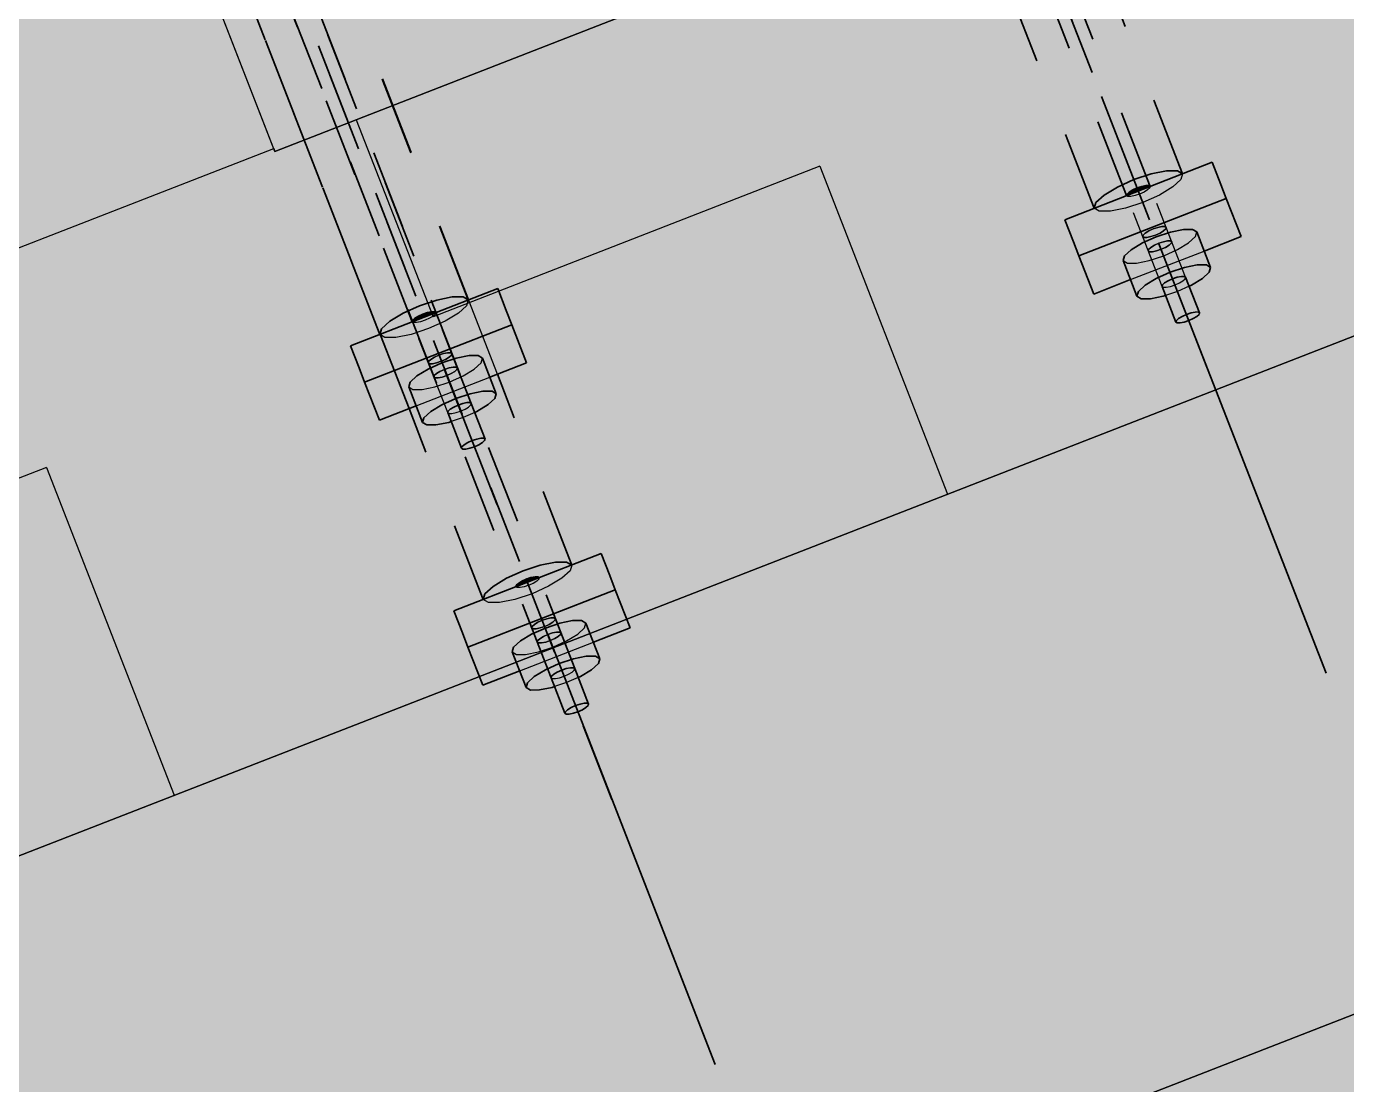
# Model space of a CAD drawing. Header units: metres. Extents: x 2688466 to 2688595, y 1221626 to 1221756.
# Drawn here: x 2688512.942 to 2688514.612, y 1221712.67 to 1221714.009 of the extents above; entities that cross this region are included whole.
import ezdxf

# ---------------------------------------------------------------- set-up
doc = ezdxf.new("R2010")
doc.units = ezdxf.units.M
doc.linetypes.add('AUSGEZOGEN', pattern=[0])
doc.linetypes.add('VERDECKT2_S2', pattern=[0.15, 0.1, -0.05])
for name, color, linetype, lineweight in [('Beton Ansicht', 7, 'AUSGEZOGEN', 35), ('Schnittbeschriftung', 7, 'AUSGEZOGEN', 50), ('Standard', 7, 'AUSGEZOGEN', 13)]:
    doc.layers.add(name, color=color, linetype=linetype, lineweight=lineweight)

msp = doc.modelspace()

# ---------------------------------------------------------------- hatches: boundary and pattern name
at = {"layer": 'Beton Ansicht', "linetype": 'AUSGEZOGEN', "lineweight": 13, "true_color": 0x3c1e69, "transparency": 33554687}
for points in [[(2688514.4525, 1221713.8093), (2688514.4416, 1221713.8372), (2688514.2552, 1221713.7646), (2688514.2661, 1221713.7367)], [(2688514.2661, 1221713.7367), (2688514.2731, 1221713.7187), (2688514.4595, 1221713.7913), (2688514.4525, 1221713.8093)], [(2688514.2731, 1221713.7187), (2688514.2919, 1221713.6705), (2688514.3385, 1221713.6887), (2688514.3291, 1221713.7128), (2688514.3308, 1221713.7188), (2688514.3394, 1221713.7266), (2688514.3535, 1221713.7351), (2688514.371, 1221713.743), (2688514.3892, 1221713.749), (2688514.4053, 1221713.7523), (2688514.4169, 1221713.7523), (2688514.4223, 1221713.7491), (2688514.4317, 1221713.7249), (2688514.4783, 1221713.7431), (2688514.4595, 1221713.7913)], [(2688513.6795, 1221713.3143), (2688513.6687, 1221713.3422), (2688513.4823, 1221713.2696), (2688513.4932, 1221713.2418)], [(2688513.4932, 1221713.2418), (2688513.5002, 1221713.2238), (2688513.6866, 1221713.2963), (2688513.6795, 1221713.3143)], [(2688513.5002, 1221713.2238), (2688513.519, 1221713.1755), (2688513.5656, 1221713.1937), (2688513.5562, 1221713.2178), (2688513.5579, 1221713.2238), (2688513.5665, 1221713.2316), (2688513.5806, 1221713.2401), (2688513.5981, 1221713.248), (2688513.6163, 1221713.254), (2688513.6324, 1221713.2573), (2688513.644, 1221713.2573), (2688513.6494, 1221713.2541), (2688513.6588, 1221713.23), (2688513.7053, 1221713.2481), (2688513.6866, 1221713.2963)]]:
    msp.add_hatch(color=199, dxfattribs=at).paths.add_polyline_path(points)
at = {"layer": 'Beton Ansicht', "linetype": 'AUSGEZOGEN', "lineweight": 13, "transparency": 33554687}
for points in [[(2688514.3527, 1221713.8067), (2688514.3469, 1221713.8047), (2688514.3484, 1221713.8009), (2688514.3541, 1221713.8031)], [(2688514.3579, 1221713.8077), (2688514.3527, 1221713.8067), (2688514.3541, 1221713.8031), (2688514.359, 1221713.805)], [(2688514.3616, 1221713.8077), (2688514.3579, 1221713.8077), (2688514.359, 1221713.805), (2688514.3622, 1221713.8062)], [(2688514.3633, 1221713.8067), (2688514.3616, 1221713.8077), (2688514.3622, 1221713.8062)], [(2688514.3341, 1221713.797), (2688514.3335, 1221713.7951), (2688514.3347, 1221713.7955)], [(2688514.3368, 1221713.7995), (2688514.3341, 1221713.797), (2688514.3347, 1221713.7955), (2688514.3379, 1221713.7968)], [(2688514.3413, 1221713.8022), (2688514.3368, 1221713.7995), (2688514.3379, 1221713.7968), (2688514.3427, 1221713.7987)], [(2688514.3469, 1221713.8047), (2688514.3413, 1221713.8022), (2688514.3427, 1221713.7987), (2688514.3484, 1221713.8009)], [(2688514.371, 1221713.6901), (2688514.3885, 1221713.698), (2688514.371, 1221713.743), (2688514.3535, 1221713.7351)], [(2688514.3885, 1221713.698), (2688514.4067, 1221713.704), (2688514.3892, 1221713.749), (2688514.371, 1221713.743)], [(2688514.4067, 1221713.704), (2688514.4228, 1221713.7073), (2688514.4053, 1221713.7523), (2688514.3892, 1221713.749)], [(2688514.4228, 1221713.7073), (2688514.4344, 1221713.7073), (2688514.4169, 1221713.7523), (2688514.4053, 1221713.7523)], [(2688514.4344, 1221713.7073), (2688514.4398, 1221713.7041), (2688514.4223, 1221713.7491), (2688514.4169, 1221713.7523)], [(2688514.3484, 1221713.6738), (2688514.3569, 1221713.6816), (2688514.3394, 1221713.7266), (2688514.3308, 1221713.7188)], [(2688514.3569, 1221713.6816), (2688514.371, 1221713.6901), (2688514.3535, 1221713.7351), (2688514.3394, 1221713.7266)], [(2688514.3466, 1221713.6678), (2688514.3484, 1221713.6738), (2688514.3308, 1221713.7188), (2688514.3291, 1221713.7128)], [(2688514.4154, 1221713.6817), (2688514.4295, 1221713.6902), (2688514.438, 1221713.6981), (2688514.4398, 1221713.7041), (2688514.4344, 1221713.7073), (2688514.4228, 1221713.7073), (2688514.4067, 1221713.704), (2688514.3885, 1221713.698), (2688514.371, 1221713.6901), (2688514.3569, 1221713.6816), (2688514.3484, 1221713.6738), (2688514.3466, 1221713.6678), (2688514.352, 1221713.6645), (2688514.3636, 1221713.6646), (2688514.3797, 1221713.6678), (2688514.3827, 1221713.6688), (2688514.3783, 1221713.6801), (2688514.3789, 1221713.682), (2688514.3816, 1221713.6845), (2688514.3861, 1221713.6873), (2688514.3917, 1221713.6898), (2688514.3975, 1221713.6917), (2688514.4027, 1221713.6927), (2688514.4064, 1221713.6928), (2688514.4081, 1221713.6917), (2688514.4125, 1221713.6804)], [(2688514.4036, 1221713.6423), (2688514.4092, 1221713.6448), (2688514.3917, 1221713.6898), (2688514.3861, 1221713.6873)], [(2688514.4092, 1221713.6448), (2688514.415, 1221713.6467), (2688514.3975, 1221713.6917), (2688514.3917, 1221713.6898)], [(2688514.415, 1221713.6467), (2688514.4202, 1221713.6477), (2688514.4027, 1221713.6927), (2688514.3975, 1221713.6917)], [(2688514.4202, 1221713.6477), (2688514.4239, 1221713.6478), (2688514.4064, 1221713.6928), (2688514.4027, 1221713.6927)], [(2688514.4239, 1221713.6478), (2688514.4256, 1221713.6467), (2688514.4081, 1221713.6917), (2688514.4064, 1221713.6928)], [(2688514.3958, 1221713.6351), (2688514.3964, 1221713.637), (2688514.3789, 1221713.682), (2688514.3783, 1221713.6801)], [(2688514.3964, 1221713.637), (2688514.3991, 1221713.6395), (2688514.3816, 1221713.6845), (2688514.3789, 1221713.682)], [(2688514.3991, 1221713.6395), (2688514.4036, 1221713.6423), (2688514.3861, 1221713.6873), (2688514.3816, 1221713.6845)], [(2688513.433, 1221713.6399), (2688513.4302, 1221713.6374), (2688513.4308, 1221713.6359), (2688513.4341, 1221713.6371)], [(2688513.4375, 1221713.6426), (2688513.433, 1221713.6399), (2688513.4341, 1221713.6371), (2688513.4389, 1221713.639)], [(2688513.4431, 1221713.6451), (2688513.4375, 1221713.6426), (2688513.4389, 1221713.639), (2688513.4446, 1221713.6412)], [(2688513.4489, 1221713.647), (2688513.4431, 1221713.6451), (2688513.4446, 1221713.6412), (2688513.4503, 1221713.6435)], [(2688513.4541, 1221713.6481), (2688513.4489, 1221713.647), (2688513.4503, 1221713.6435), (2688513.4551, 1221713.6453)], [(2688513.4578, 1221713.6481), (2688513.4541, 1221713.6481), (2688513.4551, 1221713.6453), (2688513.4584, 1221713.6466)], [(2688513.4595, 1221713.647), (2688513.4578, 1221713.6481), (2688513.4584, 1221713.6466)], [(2688514.4223, 1221713.6423), (2688514.4251, 1221713.6448), (2688514.4256, 1221713.6467), (2688514.4239, 1221713.6478), (2688514.4202, 1221713.6477), (2688514.415, 1221713.6467), (2688514.4092, 1221713.6448), (2688514.4036, 1221713.6423), (2688514.3991, 1221713.6395), (2688514.3964, 1221713.637), (2688514.3958, 1221713.6351), (2688514.3975, 1221713.6341), (2688514.4012, 1221713.6341), (2688514.4064, 1221713.6351), (2688514.4122, 1221713.6371), (2688514.4178, 1221713.6396)], [(2688513.4302, 1221713.6374), (2688513.4297, 1221713.6354), (2688513.4308, 1221713.6359)], [(2688513.4847, 1221713.5383), (2688513.5029, 1221713.5444), (2688513.4853, 1221713.5894), (2688513.4671, 1221713.5833)], [(2688513.5029, 1221713.5444), (2688513.519, 1221713.5476), (2688513.5015, 1221713.5926), (2688513.4853, 1221713.5894)], [(2688513.519, 1221713.5476), (2688513.5306, 1221713.5476), (2688513.5131, 1221713.5927), (2688513.5015, 1221713.5926)], [(2688513.5306, 1221713.5476), (2688513.536, 1221713.5444), (2688513.5184, 1221713.5894), (2688513.5131, 1221713.5927)], [(2688513.4531, 1221713.522), (2688513.4672, 1221713.5305), (2688513.4497, 1221713.5755), (2688513.4356, 1221713.567)], [(2688513.4672, 1221713.5305), (2688513.4847, 1221713.5383), (2688513.4671, 1221713.5833), (2688513.4497, 1221713.5755)], [(2688513.4428, 1221713.5081), (2688513.4445, 1221713.5141), (2688513.427, 1221713.5591), (2688513.4253, 1221713.5531)], [(2688513.4445, 1221713.5141), (2688513.4531, 1221713.522), (2688513.4356, 1221713.567), (2688513.427, 1221713.5591)], [(2688513.5115, 1221713.5221), (2688513.5256, 1221713.5306), (2688513.5342, 1221713.5384), (2688513.536, 1221713.5444), (2688513.5306, 1221713.5476), (2688513.519, 1221713.5476), (2688513.5029, 1221713.5444), (2688513.4847, 1221713.5383), (2688513.4672, 1221713.5305), (2688513.4531, 1221713.522), (2688513.4445, 1221713.5141), (2688513.4428, 1221713.5081), (2688513.4481, 1221713.5049), (2688513.4597, 1221713.5049), (2688513.4759, 1221713.5082), (2688513.4789, 1221713.5092), (2688513.4745, 1221713.5205), (2688513.475, 1221713.5224), (2688513.4778, 1221713.5249), (2688513.4823, 1221713.5276), (2688513.4879, 1221713.5301), (2688513.4937, 1221713.5321), (2688513.4988, 1221713.5331), (2688513.5026, 1221713.5331), (2688513.5043, 1221713.5321), (2688513.5087, 1221713.5208)], [(2688513.492, 1221713.4755), (2688513.4925, 1221713.4774), (2688513.475, 1221713.5224), (2688513.4745, 1221713.5205)], [(2688513.4925, 1221713.4774), (2688513.4953, 1221713.4799), (2688513.4778, 1221713.5249), (2688513.475, 1221713.5224)], [(2688513.4953, 1221713.4799), (2688513.4998, 1221713.4826), (2688513.4823, 1221713.5276), (2688513.4778, 1221713.5249)], [(2688513.4998, 1221713.4826), (2688513.5054, 1221713.4851), (2688513.4879, 1221713.5301), (2688513.4823, 1221713.5276)], [(2688513.5054, 1221713.4851), (2688513.5112, 1221713.4871), (2688513.4937, 1221713.5321), (2688513.4879, 1221713.5301)], [(2688513.5112, 1221713.4871), (2688513.5164, 1221713.4881), (2688513.4988, 1221713.5331), (2688513.4937, 1221713.5321)], [(2688513.5164, 1221713.4881), (2688513.5201, 1221713.4881), (2688513.5026, 1221713.5331), (2688513.4988, 1221713.5331)], [(2688513.5201, 1221713.4881), (2688513.5218, 1221713.4871), (2688513.5043, 1221713.5321), (2688513.5026, 1221713.5331)], [(2688513.5185, 1221713.4826), (2688513.5212, 1221713.4852), (2688513.5218, 1221713.4871), (2688513.5201, 1221713.4881), (2688513.5164, 1221713.4881), (2688513.5112, 1221713.4871), (2688513.5054, 1221713.4851), (2688513.4998, 1221713.4826), (2688513.4953, 1221713.4799), (2688513.4925, 1221713.4774), (2688513.492, 1221713.4755), (2688513.4937, 1221713.4744), (2688513.4974, 1221713.4744), (2688513.5026, 1221713.4755), (2688513.5084, 1221713.4774), (2688513.514, 1221713.4799)], [(2688513.5639, 1221713.3045), (2688513.5612, 1221713.302), (2688513.5617, 1221713.3005), (2688513.565, 1221713.3018)], [(2688513.5684, 1221713.3072), (2688513.5639, 1221713.3045), (2688513.565, 1221713.3018), (2688513.5698, 1221713.3037)], [(2688513.574, 1221713.3098), (2688513.5684, 1221713.3072), (2688513.5698, 1221713.3037), (2688513.5755, 1221713.3059)], [(2688513.5798, 1221713.3117), (2688513.574, 1221713.3098), (2688513.5755, 1221713.3059), (2688513.5812, 1221713.3081)], [(2688513.585, 1221713.3127), (2688513.5798, 1221713.3117), (2688513.5812, 1221713.3081), (2688513.5861, 1221713.31)], [(2688513.5887, 1221713.3127), (2688513.585, 1221713.3127), (2688513.5861, 1221713.31), (2688513.5893, 1221713.3113)], [(2688513.5904, 1221713.3117), (2688513.5887, 1221713.3127), (2688513.5893, 1221713.3113)], [(2688513.5612, 1221713.302), (2688513.5606, 1221713.3001), (2688513.5617, 1221713.3005)], [(2688513.6338, 1221713.209), (2688513.6499, 1221713.2123), (2688513.6324, 1221713.2573), (2688513.6163, 1221713.254)], [(2688513.6499, 1221713.2123), (2688513.6615, 1221713.2123), (2688513.644, 1221713.2573), (2688513.6324, 1221713.2573)], [(2688513.6615, 1221713.2123), (2688513.6669, 1221713.2091), (2688513.6494, 1221713.2541), (2688513.644, 1221713.2573)], [(2688513.584, 1221713.1866), (2688513.5981, 1221713.1951), (2688513.5806, 1221713.2401), (2688513.5665, 1221713.2316)], [(2688513.5981, 1221713.1951), (2688513.6156, 1221713.203), (2688513.5981, 1221713.248), (2688513.5806, 1221713.2401)], [(2688513.6156, 1221713.203), (2688513.6338, 1221713.209), (2688513.6163, 1221713.254), (2688513.5981, 1221713.248)], [(2688513.5737, 1221713.1728), (2688513.5755, 1221713.1788), (2688513.5579, 1221713.2238), (2688513.5562, 1221713.2178)], [(2688513.5755, 1221713.1788), (2688513.584, 1221713.1866), (2688513.5665, 1221713.2316), (2688513.5579, 1221713.2238)], [(2688513.6425, 1221713.1867), (2688513.6566, 1221713.1952), (2688513.6651, 1221713.2031), (2688513.6669, 1221713.2091), (2688513.6615, 1221713.2123), (2688513.6499, 1221713.2123), (2688513.6338, 1221713.209), (2688513.6156, 1221713.203), (2688513.5981, 1221713.1951), (2688513.584, 1221713.1866), (2688513.5755, 1221713.1788), (2688513.5737, 1221713.1728), (2688513.5791, 1221713.1695), (2688513.5907, 1221713.1696), (2688513.6068, 1221713.1728), (2688513.6098, 1221713.1738), (2688513.6054, 1221713.1851), (2688513.6059, 1221713.187), (2688513.6087, 1221713.1895), (2688513.6132, 1221713.1923), (2688513.6188, 1221713.1948), (2688513.6246, 1221713.1967), (2688513.6298, 1221713.1978), (2688513.6335, 1221713.1978), (2688513.6352, 1221713.1967), (2688513.6396, 1221713.1854)], [(2688513.6235, 1221713.142), (2688513.6262, 1221713.1445), (2688513.6087, 1221713.1895), (2688513.6059, 1221713.187)], [(2688513.6262, 1221713.1445), (2688513.6307, 1221713.1473), (2688513.6132, 1221713.1923), (2688513.6087, 1221713.1895)], [(2688513.6307, 1221713.1473), (2688513.6363, 1221713.1498), (2688513.6188, 1221713.1948), (2688513.6132, 1221713.1923)], [(2688513.6363, 1221713.1498), (2688513.6421, 1221713.1517), (2688513.6246, 1221713.1967), (2688513.6188, 1221713.1948)], [(2688513.6421, 1221713.1517), (2688513.6473, 1221713.1528), (2688513.6298, 1221713.1978), (2688513.6246, 1221713.1967)], [(2688513.6473, 1221713.1528), (2688513.651, 1221713.1528), (2688513.6335, 1221713.1978), (2688513.6298, 1221713.1978)], [(2688513.651, 1221713.1528), (2688513.6527, 1221713.1517), (2688513.6352, 1221713.1967), (2688513.6335, 1221713.1978)], [(2688513.6229, 1221713.1401), (2688513.6235, 1221713.142), (2688513.6059, 1221713.187), (2688513.6054, 1221713.1851)], [(2688513.6494, 1221713.1473), (2688513.6522, 1221713.1498), (2688513.6527, 1221713.1517), (2688513.651, 1221713.1528), (2688513.6473, 1221713.1528), (2688513.6421, 1221713.1517), (2688513.6363, 1221713.1498), (2688513.6307, 1221713.1473), (2688513.6262, 1221713.1445), (2688513.6235, 1221713.142), (2688513.6229, 1221713.1401), (2688513.6246, 1221713.1391), (2688513.6283, 1221713.1391), (2688513.6335, 1221713.1401), (2688513.6393, 1221713.1421), (2688513.6449, 1221713.1446)]]:
    msp.add_hatch(color=5, dxfattribs=at).paths.add_polyline_path(points)
at = {"layer": 'Beton Ansicht', "linetype": 'AUSGEZOGEN', "lineweight": 13, "true_color": 0xd2d2a5, "transparency": 33554687}
for points in [[(2688513.5486, 1221713.6497), (2688513.5378, 1221713.6775), (2688513.3514, 1221713.6049), (2688513.3623, 1221713.5771)], [(2688513.3623, 1221713.5771), (2688513.3693, 1221713.5591), (2688513.5556, 1221713.6317), (2688513.5486, 1221713.6497)], [(2688513.3693, 1221713.5591), (2688513.3881, 1221713.5109), (2688513.4346, 1221713.529), (2688513.4253, 1221713.5531), (2688513.427, 1221713.5591), (2688513.4356, 1221713.567), (2688513.4497, 1221713.5755), (2688513.4671, 1221713.5833), (2688513.4853, 1221713.5894), (2688513.5015, 1221713.5926), (2688513.5131, 1221713.5927), (2688513.5184, 1221713.5894), (2688513.5278, 1221713.5653), (2688513.5744, 1221713.5834), (2688513.5556, 1221713.6317)]]:
    msp.add_hatch(color=9, dxfattribs=at).paths.add_polyline_path(points)
at = {"layer": 'Standard', "linetype": 'AUSGEZOGEN', "lineweight": 13, "transparency": 33554559}
h = msp.add_hatch(color=7, dxfattribs=at)
h.set_gradient(color1=(199, 199, 199), color2=(199, 199, 199), one_color=1)
h.paths.add_polyline_path([(2688524.0481, 1221722.5136), (2688523.0204, 1221725.1523), (2688510.7203, 1221720.3619), (2688513.256, 1221713.851), (2688516.9486, 1221715.2891), (2688517.1695, 1221714.7219), (2688524.6588, 1221717.6386), (2688522.9298, 1221722.0782)], flags=0)
h = msp.add_hatch(color=7, dxfattribs=at)
h.set_gradient(color1=(199, 199, 199), color2=(199, 199, 199), one_color=1)
h.paths.add_polyline_path([(2688509.5044, 1221713.5639), (2688510.1008, 1221713.7961), (2688509.9218, 1221714.2559), (2688512.0836, 1221715.0978), (2688512.6582, 1221713.6225), (2688513.2546, 1221713.8547), (2688510.7203, 1221720.3619), (2688507.3657, 1221719.0555)], flags=0)
h = msp.add_hatch(color=7, dxfattribs=at)
h.set_gradient(color1=(140, 255, 140), color2=(140, 255, 140), one_color=1)
h.paths.add_polyline_path([(2688513.256, 1221713.851), (2688513.2546, 1221713.8547), (2688512.6582, 1221713.6225), (2688512.6691, 1221713.5945), (2688511.0167, 1221712.951), (2688510.626, 1221712.0619), (2688516.5431, 1221714.3663), (2688516.9486, 1221715.2891)], flags=0)
at = {"layer": 'Standard', "linetype": 'AUSGEZOGEN', "lineweight": 25, "transparency": 33554687}
h = msp.add_hatch(dxfattribs=at)
h.set_pattern_fill('MUSTER', scale=0.525, angle=201.28, style=0, pattern_type=2)
h.set_pattern_definition([(201.28, (2688527.44666, 1221729.7955), (-0.298668, -0.679741), [0.525, -0.525]), (291.28, (2688527.44666, 1221729.7955), (0.679741, -0.298668), [0.525, -0.525])])
h.paths.add_polyline_path([(2688510.626, 1221712.0619), (2688516.5431, 1221714.3663), (2688516.9486, 1221715.2891), (2688513.256, 1221713.851), (2688513.2546, 1221713.8547), (2688512.6582, 1221713.6225), (2688512.6691, 1221713.5945), (2688511.0167, 1221712.951)], flags=0)
at = {"layer": 'Standard', "linetype": 'AUSGEZOGEN', "lineweight": 13, "transparency": 33554687}
h = msp.add_hatch(color=252, dxfattribs=at)
h.paths.add_polyline_path([(2688517.3233, 1221712.3629), (2688516.5431, 1221714.3663), (2688510.626, 1221712.0619), (2688510.3611, 1221712.7419), (2688509.0473, 1221712.2303), (2688511.3151, 1221706.4067), (2688520.3447, 1221709.9231), (2688519.1218, 1221713.0633)])
h.paths.add_polyline_path([(2688516.0507, 1221713.316), (2688517.0705, 1221710.6976), (2688514.8154, 1221709.8193), (2688513.7957, 1221712.4378)], flags=16)
at = {"layer": 'Standard', "linetype": 'AUSGEZOGEN', "lineweight": 13, "transparency": 33554559}
h = msp.add_hatch(color=7, dxfattribs=at)
h.set_gradient(color1=(160, 160, 160), color2=(160, 160, 160), one_color=1)
h.paths.add_polyline_path([(2688514.8154, 1221709.8193), (2688517.0705, 1221710.6976), (2688516.0507, 1221713.316), (2688513.7957, 1221712.4378)], flags=0)

# ---------------------------------------------------------------- linework, layer by layer
at = {"layer": 'Beton Ansicht', "linetype": 'VERDECKT2_S2', "lineweight": 35, "transparency": 33554687}
for p, q in [((2688513.5069, 1221713.4813), (2688510.6346, 1221720.8563)), ((2688513.5005, 1221713.663), (2688510.6962, 1221720.8636)), ((2688513.5043, 1221713.5321), (2688510.6552, 1221720.8476)), ((2688513.4297, 1221713.6354), (2688510.6254, 1221720.836)), ((2688513.3887, 1221713.6195), (2688510.5844, 1221720.8201)), ((2688514.4107, 1221713.6409), (2688512.0699, 1221719.6514)), ((2688514.3633, 1221713.8067), (2688512.2601, 1221719.2071)), ((2688514.3335, 1221713.7951), (2688512.2303, 1221719.1955)), ((2688513.6378, 1221713.1459), (2688511.297, 1221719.1564)), ((2688513.5008, 1221713.6631), (2688511.5282, 1221718.7281)), ((2688513.6054, 1221713.1851), (2688511.4574, 1221718.7005)), ((2688513.6352, 1221713.1967), (2688511.4872, 1221718.7121)), ((2688513.4256, 1221713.5255), (2688511.4164, 1221718.6846)), ((2688514.4043, 1221713.8227), (2688514.2769, 1221714.15)), ((2688514.2925, 1221713.7791), (2688514.165, 1221714.1064)), ((2688514.4348, 1221713.5782), (2688514.2596, 1221714.0282)), ((2688513.6314, 1221713.3277), (2688513.5374, 1221713.569)), ((2688513.5196, 1221713.2841), (2688513.4256, 1221713.5255)), ((2688513.6822, 1221713.0312), (2688513.5069, 1221713.4813))]:
    msp.add_line(p, q, dxfattribs=at)
at = {"layer": 'Beton Ansicht', "linetype": 'AUSGEZOGEN', "lineweight": 35, "transparency": 33554687}
for p, q in [((2688514.2552, 1221713.7646), (2688514.4416, 1221713.8372)), ((2688514.3428, 1221713.8154), (2688514.3646, 1221713.8226)), ((2688514.3646, 1221713.8226), (2688514.384, 1221713.8265)), ((2688514.384, 1221713.8265), (2688514.3979, 1221713.8265)), ((2688514.3979, 1221713.8265), (2688514.4043, 1221713.8227)), ((2688514.4525, 1221713.8093), (2688514.4416, 1221713.8372)), ((2688514.3049, 1221713.7957), (2688514.3218, 1221713.8059)), ((2688514.3218, 1221713.8059), (2688514.3428, 1221713.8154)), ((2688514.3469, 1221713.8047), (2688514.3527, 1221713.8067)), ((2688514.3527, 1221713.8067), (2688514.3579, 1221713.8077)), ((2688514.3579, 1221713.8077), (2688514.3616, 1221713.8077)), ((2688514.3616, 1221713.8077), (2688514.3633, 1221713.8067)), ((2688514.4525, 1221713.8093), (2688514.4595, 1221713.7913)), ((2688514.4595, 1221713.7913), (2688514.2731, 1221713.7187)), ((2688514.2946, 1221713.7863), (2688514.3049, 1221713.7957)), ((2688514.3335, 1221713.7951), (2688514.3341, 1221713.797)), ((2688514.3341, 1221713.797), (2688514.3368, 1221713.7995)), ((2688514.3368, 1221713.7995), (2688514.3413, 1221713.8022)), ((2688514.3413, 1221713.8022), (2688514.3469, 1221713.8047)), ((2688514.4783, 1221713.7431), (2688514.4595, 1221713.7913)), ((2688514.2925, 1221713.7791), (2688514.2946, 1221713.7863)), ((2688514.2552, 1221713.7646), (2688514.2661, 1221713.7367)), ((2688514.371, 1221713.743), (2688514.3535, 1221713.7351)), ((2688514.3892, 1221713.749), (2688514.371, 1221713.743)), ((2688514.4053, 1221713.7523), (2688514.3892, 1221713.749)), ((2688514.4169, 1221713.7523), (2688514.4053, 1221713.7523)), ((2688514.4223, 1221713.7491), (2688514.4169, 1221713.7523)), ((2688514.4223, 1221713.7491), (2688514.4398, 1221713.7041)), ((2688514.4317, 1221713.7249), (2688514.4783, 1221713.7431)), ((2688514.2661, 1221713.7367), (2688514.2731, 1221713.7187)), ((2688514.3394, 1221713.7266), (2688514.3308, 1221713.7188)), ((2688514.3535, 1221713.7351), (2688514.3394, 1221713.7266)), ((2688514.2731, 1221713.7187), (2688514.2919, 1221713.6705)), ((2688514.3308, 1221713.7188), (2688514.3291, 1221713.7128)), ((2688514.3291, 1221713.7128), (2688514.3466, 1221713.6678)), ((2688514.4067, 1221713.704), (2688514.4228, 1221713.7073)), ((2688514.4228, 1221713.7073), (2688514.4344, 1221713.7073)), ((2688514.4344, 1221713.7073), (2688514.4398, 1221713.7041)), ((2688514.2919, 1221713.6705), (2688514.3385, 1221713.6887)), ((2688514.3569, 1221713.6816), (2688514.371, 1221713.6901)), ((2688514.371, 1221713.6901), (2688514.3885, 1221713.698)), ((2688514.3917, 1221713.6898), (2688514.3861, 1221713.6873)), ((2688514.3885, 1221713.698), (2688514.4067, 1221713.704)), ((2688514.3975, 1221713.6917), (2688514.3917, 1221713.6898)), ((2688514.4027, 1221713.6927), (2688514.3975, 1221713.6917)), ((2688514.4064, 1221713.6928), (2688514.4027, 1221713.6927)), ((2688514.4081, 1221713.6917), (2688514.4064, 1221713.6928)), ((2688514.4256, 1221713.6467), (2688514.4081, 1221713.6917)), ((2688514.4295, 1221713.6902), (2688514.4154, 1221713.6817)), ((2688514.438, 1221713.6981), (2688514.4295, 1221713.6902)), ((2688514.4398, 1221713.7041), (2688514.438, 1221713.6981)), ((2688513.3514, 1221713.6049), (2688513.5378, 1221713.6775)), ((2688513.5486, 1221713.6497), (2688513.5378, 1221713.6775)), ((2688514.3466, 1221713.6678), (2688514.3484, 1221713.6738)), ((2688514.3484, 1221713.6738), (2688514.3569, 1221713.6816)), ((2688514.3789, 1221713.682), (2688514.3783, 1221713.6801)), ((2688514.3958, 1221713.6351), (2688514.3783, 1221713.6801)), ((2688514.3816, 1221713.6845), (2688514.3789, 1221713.682)), ((2688514.3861, 1221713.6873), (2688514.3816, 1221713.6845)), ((2688514.4154, 1221713.6817), (2688514.4125, 1221713.6804)), ((2688513.418, 1221713.6463), (2688513.439, 1221713.6557)), ((2688513.439, 1221713.6557), (2688513.4608, 1221713.6629)), ((2688513.4608, 1221713.6629), (2688513.4801, 1221713.6669)), ((2688513.4801, 1221713.6669), (2688513.4941, 1221713.6669)), ((2688513.4941, 1221713.6669), (2688513.5005, 1221713.663)), ((2688514.352, 1221713.6645), (2688514.3466, 1221713.6678)), ((2688514.3636, 1221713.6646), (2688514.352, 1221713.6645)), ((2688514.3797, 1221713.6678), (2688514.3636, 1221713.6646)), ((2688514.3827, 1221713.6688), (2688514.3797, 1221713.6678)), ((2688513.4011, 1221713.6361), (2688513.418, 1221713.6463)), ((2688513.4302, 1221713.6374), (2688513.433, 1221713.6399)), ((2688513.433, 1221713.6399), (2688513.4375, 1221713.6426)), ((2688513.4375, 1221713.6426), (2688513.4431, 1221713.6451)), ((2688513.4431, 1221713.6451), (2688513.4489, 1221713.647)), ((2688513.4489, 1221713.647), (2688513.4541, 1221713.6481)), ((2688513.4541, 1221713.6481), (2688513.4578, 1221713.6481)), ((2688513.4578, 1221713.6481), (2688513.4595, 1221713.647)), ((2688513.5486, 1221713.6497), (2688513.5556, 1221713.6317)), ((2688514.3964, 1221713.637), (2688514.3991, 1221713.6395)), ((2688514.3991, 1221713.6395), (2688514.4036, 1221713.6423)), ((2688514.4036, 1221713.6423), (2688514.4092, 1221713.6448)), ((2688514.4092, 1221713.6448), (2688514.415, 1221713.6467)), ((2688514.586, 1221713.1909), (2688514.4107, 1221713.6409)), ((2688514.4178, 1221713.6396), (2688514.4122, 1221713.6371)), ((2688514.415, 1221713.6467), (2688514.4202, 1221713.6477)), ((2688514.4223, 1221713.6423), (2688514.4178, 1221713.6396)), ((2688514.4202, 1221713.6477), (2688514.4239, 1221713.6478)), ((2688514.4251, 1221713.6448), (2688514.4223, 1221713.6423)), ((2688514.4239, 1221713.6478), (2688514.4256, 1221713.6467)), ((2688514.4256, 1221713.6467), (2688514.4251, 1221713.6448)), ((2688513.5556, 1221713.6317), (2688513.3693, 1221713.5591)), ((2688513.3887, 1221713.6195), (2688513.3908, 1221713.6267)), ((2688513.3908, 1221713.6267), (2688513.4011, 1221713.6361)), ((2688513.4297, 1221713.6354), (2688513.4302, 1221713.6374)), ((2688513.5744, 1221713.5834), (2688513.5556, 1221713.6317)), ((2688514.3958, 1221713.6351), (2688514.3964, 1221713.637)), ((2688514.3975, 1221713.6341), (2688514.3958, 1221713.6351)), ((2688514.4012, 1221713.6341), (2688514.3975, 1221713.6341)), ((2688514.4064, 1221713.6351), (2688514.4012, 1221713.6341)), ((2688514.4122, 1221713.6371), (2688514.4064, 1221713.6351)), ((2688513.3514, 1221713.6049), (2688513.3623, 1221713.5771)), ((2688513.4853, 1221713.5894), (2688513.4671, 1221713.5833)), ((2688513.5015, 1221713.5926), (2688513.4853, 1221713.5894)), ((2688513.5131, 1221713.5927), (2688513.5015, 1221713.5926)), ((2688513.5184, 1221713.5894), (2688513.5131, 1221713.5927)), ((2688513.5184, 1221713.5894), (2688513.536, 1221713.5444)), ((2688513.3623, 1221713.5771), (2688513.3693, 1221713.5591)), ((2688513.4497, 1221713.5755), (2688513.4356, 1221713.567)), ((2688513.4671, 1221713.5833), (2688513.4497, 1221713.5755)), ((2688513.5278, 1221713.5653), (2688513.5744, 1221713.5834)), ((2688513.3693, 1221713.5591), (2688513.3881, 1221713.5109)), ((2688513.427, 1221713.5591), (2688513.4253, 1221713.5531)), ((2688513.4356, 1221713.567), (2688513.427, 1221713.5591)), ((2688513.4253, 1221713.5531), (2688513.4428, 1221713.5081)), ((2688513.4672, 1221713.5305), (2688513.4847, 1221713.5383)), ((2688513.4847, 1221713.5383), (2688513.5029, 1221713.5444)), ((2688513.5029, 1221713.5444), (2688513.519, 1221713.5476)), ((2688513.519, 1221713.5476), (2688513.5306, 1221713.5476)), ((2688513.5342, 1221713.5384), (2688513.5256, 1221713.5306)), ((2688513.5306, 1221713.5476), (2688513.536, 1221713.5444)), ((2688513.536, 1221713.5444), (2688513.5342, 1221713.5384)), ((2688513.3881, 1221713.5109), (2688513.4346, 1221713.529)), ((2688513.4445, 1221713.5141), (2688513.4531, 1221713.522)), ((2688513.4531, 1221713.522), (2688513.4672, 1221713.5305)), ((2688513.475, 1221713.5224), (2688513.4745, 1221713.5205)), ((2688513.4778, 1221713.5249), (2688513.475, 1221713.5224)), ((2688513.4823, 1221713.5276), (2688513.4778, 1221713.5249)), ((2688513.4879, 1221713.5301), (2688513.4823, 1221713.5276)), ((2688513.4937, 1221713.5321), (2688513.4879, 1221713.5301)), ((2688513.4988, 1221713.5331), (2688513.4937, 1221713.5321)), ((2688513.5026, 1221713.5331), (2688513.4988, 1221713.5331)), ((2688513.5043, 1221713.5321), (2688513.5026, 1221713.5331)), ((2688513.5218, 1221713.4871), (2688513.5043, 1221713.5321)), ((2688513.5115, 1221713.5221), (2688513.5087, 1221713.5208)), ((2688513.5256, 1221713.5306), (2688513.5115, 1221713.5221)), ((2688513.4428, 1221713.5081), (2688513.4445, 1221713.5141)), ((2688513.4481, 1221713.5049), (2688513.4428, 1221713.5081)), ((2688513.4597, 1221713.5049), (2688513.4481, 1221713.5049)), ((2688513.4759, 1221713.5082), (2688513.4597, 1221713.5049)), ((2688513.492, 1221713.4755), (2688513.4745, 1221713.5205)), ((2688513.4789, 1221713.5092), (2688513.4759, 1221713.5082)), ((2688513.5112, 1221713.4871), (2688513.5164, 1221713.4881)), ((2688513.5164, 1221713.4881), (2688513.5201, 1221713.4881)), ((2688513.5201, 1221713.4881), (2688513.5218, 1221713.4871)), ((2688513.492, 1221713.4755), (2688513.4925, 1221713.4774)), ((2688513.4937, 1221713.4744), (2688513.492, 1221713.4755)), ((2688513.4925, 1221713.4774), (2688513.4953, 1221713.4799)), ((2688513.4974, 1221713.4744), (2688513.4937, 1221713.4744)), ((2688513.4953, 1221713.4799), (2688513.4998, 1221713.4826)), ((2688513.5026, 1221713.4755), (2688513.4974, 1221713.4744)), ((2688513.4998, 1221713.4826), (2688513.5054, 1221713.4851)), ((2688513.5084, 1221713.4774), (2688513.5026, 1221713.4755)), ((2688513.5054, 1221713.4851), (2688513.5112, 1221713.4871)), ((2688513.514, 1221713.4799), (2688513.5084, 1221713.4774)), ((2688513.5185, 1221713.4826), (2688513.514, 1221713.4799)), ((2688513.5212, 1221713.4852), (2688513.5185, 1221713.4826)), ((2688513.5218, 1221713.4871), (2688513.5212, 1221713.4852)), ((2688513.4823, 1221713.2696), (2688513.6687, 1221713.3422)), ((2688513.6795, 1221713.3143), (2688513.6687, 1221713.3422)), ((2688513.5699, 1221713.3204), (2688513.5917, 1221713.3276)), ((2688513.5917, 1221713.3276), (2688513.6111, 1221713.3315)), ((2688513.6111, 1221713.3315), (2688513.625, 1221713.3315)), ((2688513.625, 1221713.3315), (2688513.6314, 1221713.3277)), ((2688513.532, 1221713.3007), (2688513.5489, 1221713.3109)), ((2688513.5489, 1221713.3109), (2688513.5699, 1221713.3204)), ((2688513.5612, 1221713.302), (2688513.5639, 1221713.3045)), ((2688513.5639, 1221713.3045), (2688513.5684, 1221713.3072)), ((2688513.5684, 1221713.3072), (2688513.574, 1221713.3098)), ((2688513.574, 1221713.3098), (2688513.5798, 1221713.3117)), ((2688513.5798, 1221713.3117), (2688513.585, 1221713.3127)), ((2688513.585, 1221713.3127), (2688513.5887, 1221713.3127)), ((2688513.5887, 1221713.3127), (2688513.5904, 1221713.3117)), ((2688513.6795, 1221713.3143), (2688513.6866, 1221713.2963)), ((2688513.6866, 1221713.2963), (2688513.5002, 1221713.2238)), ((2688513.5196, 1221713.2841), (2688513.5217, 1221713.2913)), ((2688513.5217, 1221713.2913), (2688513.532, 1221713.3007)), ((2688513.5606, 1221713.3001), (2688513.5612, 1221713.302)), ((2688513.7053, 1221713.2481), (2688513.6866, 1221713.2963)), ((2688513.4823, 1221713.2696), (2688513.4932, 1221713.2418)), ((2688513.6324, 1221713.2573), (2688513.6163, 1221713.254)), ((2688513.644, 1221713.2573), (2688513.6324, 1221713.2573)), ((2688513.6494, 1221713.2541), (2688513.644, 1221713.2573)), ((2688513.4932, 1221713.2418), (2688513.5002, 1221713.2238)), ((2688513.5806, 1221713.2401), (2688513.5665, 1221713.2316)), ((2688513.5981, 1221713.248), (2688513.5806, 1221713.2401)), ((2688513.6163, 1221713.254), (2688513.5981, 1221713.248)), ((2688513.6494, 1221713.2541), (2688513.6669, 1221713.2091)), ((2688513.6588, 1221713.23), (2688513.7053, 1221713.2481)), ((2688513.5002, 1221713.2238), (2688513.519, 1221713.1755)), ((2688513.5579, 1221713.2238), (2688513.5562, 1221713.2178)), ((2688513.5665, 1221713.2316), (2688513.5579, 1221713.2238)), ((2688513.5562, 1221713.2178), (2688513.5737, 1221713.1728)), ((2688513.6156, 1221713.203), (2688513.6338, 1221713.209)), ((2688513.6338, 1221713.209), (2688513.6499, 1221713.2123)), ((2688513.6499, 1221713.2123), (2688513.6615, 1221713.2123)), ((2688513.6615, 1221713.2123), (2688513.6669, 1221713.2091)), ((2688513.6669, 1221713.2091), (2688513.6651, 1221713.2031)), ((2688513.519, 1221713.1755), (2688513.5656, 1221713.1937)), ((2688513.584, 1221713.1866), (2688513.5981, 1221713.1951)), ((2688513.5981, 1221713.1951), (2688513.6156, 1221713.203)), ((2688513.6087, 1221713.1895), (2688513.6059, 1221713.187)), ((2688513.6132, 1221713.1923), (2688513.6087, 1221713.1895)), ((2688513.6188, 1221713.1948), (2688513.6132, 1221713.1923)), ((2688513.6246, 1221713.1967), (2688513.6188, 1221713.1948)), ((2688513.6298, 1221713.1978), (2688513.6246, 1221713.1967)), ((2688513.6335, 1221713.1978), (2688513.6298, 1221713.1978)), ((2688513.6352, 1221713.1967), (2688513.6335, 1221713.1978)), ((2688513.6527, 1221713.1517), (2688513.6352, 1221713.1967)), ((2688513.6566, 1221713.1952), (2688513.6425, 1221713.1867)), ((2688513.6651, 1221713.2031), (2688513.6566, 1221713.1952)), ((2688513.5737, 1221713.1728), (2688513.5755, 1221713.1788)), ((2688513.5791, 1221713.1695), (2688513.5737, 1221713.1728)), ((2688513.5755, 1221713.1788), (2688513.584, 1221713.1866)), ((2688513.6068, 1221713.1728), (2688513.5907, 1221713.1696)), ((2688513.6059, 1221713.187), (2688513.6054, 1221713.1851)), ((2688513.6229, 1221713.1401), (2688513.6054, 1221713.1851)), ((2688513.6098, 1221713.1738), (2688513.6068, 1221713.1728)), ((2688513.6425, 1221713.1867), (2688513.6396, 1221713.1854)), ((2688513.5907, 1221713.1696), (2688513.5791, 1221713.1695)), ((2688513.6229, 1221713.1401), (2688513.6235, 1221713.142)), ((2688513.6246, 1221713.1391), (2688513.6229, 1221713.1401)), ((2688513.6235, 1221713.142), (2688513.6262, 1221713.1445)), ((2688513.6283, 1221713.1391), (2688513.6246, 1221713.1391)), ((2688513.6262, 1221713.1445), (2688513.6307, 1221713.1473)), ((2688513.6335, 1221713.1401), (2688513.6283, 1221713.1391)), ((2688513.6307, 1221713.1473), (2688513.6363, 1221713.1498)), ((2688513.6393, 1221713.1421), (2688513.6335, 1221713.1401)), ((2688513.6363, 1221713.1498), (2688513.6421, 1221713.1517)), ((2688513.8131, 1221712.6959), (2688513.6378, 1221713.1459)), ((2688513.6449, 1221713.1446), (2688513.6393, 1221713.1421)), ((2688513.6421, 1221713.1517), (2688513.6473, 1221713.1528)), ((2688513.6494, 1221713.1473), (2688513.6449, 1221713.1446)), ((2688513.6473, 1221713.1528), (2688513.651, 1221713.1528)), ((2688513.6522, 1221713.1498), (2688513.6494, 1221713.1473)), ((2688513.651, 1221713.1528), (2688513.6527, 1221713.1517)), ((2688513.6527, 1221713.1517), (2688513.6522, 1221713.1498))]:
    msp.add_line(p, q, dxfattribs=at)
at = {"layer": 'Beton Ansicht', "linetype": 'VERDECKT2_S2', "lineweight": 25, "transparency": 33554687}
for p, q in [((2688514.4043, 1221713.8227), (2688514.4022, 1221713.8155)), ((2688514.3633, 1221713.8067), (2688514.3628, 1221713.8048)), ((2688514.4081, 1221713.6917), (2688514.3633, 1221713.8067)), ((2688514.3919, 1221713.806), (2688514.375, 1221713.7958)), ((2688514.4022, 1221713.8155), (2688514.3919, 1221713.806)), ((2688514.3352, 1221713.794), (2688514.3335, 1221713.7951)), ((2688514.3783, 1221713.6801), (2688514.3335, 1221713.7951)), ((2688514.3389, 1221713.7941), (2688514.3352, 1221713.794)), ((2688514.3441, 1221713.7951), (2688514.3389, 1221713.7941)), ((2688514.3499, 1221713.797), (2688514.3441, 1221713.7951)), ((2688514.3555, 1221713.7995), (2688514.3499, 1221713.797)), ((2688514.375, 1221713.7958), (2688514.3541, 1221713.7864)), ((2688514.36, 1221713.8023), (2688514.3555, 1221713.7995)), ((2688514.3628, 1221713.8048), (2688514.36, 1221713.8023)), ((2688514.2989, 1221713.7752), (2688514.2925, 1221713.7791)), ((2688514.3129, 1221713.7753), (2688514.2989, 1221713.7752)), ((2688514.3322, 1221713.7792), (2688514.3129, 1221713.7753)), ((2688514.3541, 1221713.7864), (2688514.3322, 1221713.7792)), ((2688514.3781, 1221713.7558), (2688514.373, 1221713.7547)), ((2688514.373, 1221713.7547), (2688514.3781, 1221713.7558)), ((2688514.3819, 1221713.7558), (2688514.3781, 1221713.7558)), ((2688514.3781, 1221713.7558), (2688514.3819, 1221713.7558)), ((2688514.3836, 1221713.7547), (2688514.3819, 1221713.7558)), ((2688514.3819, 1221713.7558), (2688514.3836, 1221713.7547)), ((2688514.3543, 1221713.745), (2688514.3538, 1221713.7431)), ((2688514.3538, 1221713.7431), (2688514.3543, 1221713.745)), ((2688514.3538, 1221713.7431), (2688514.3555, 1221713.7421)), ((2688514.3555, 1221713.7421), (2688514.3538, 1221713.7431)), ((2688514.3571, 1221713.7475), (2688514.3543, 1221713.745)), ((2688514.3543, 1221713.745), (2688514.3571, 1221713.7475)), ((2688514.3555, 1221713.7421), (2688514.3592, 1221713.7421)), ((2688514.3592, 1221713.7421), (2688514.3555, 1221713.7421)), ((2688514.3616, 1221713.7503), (2688514.3571, 1221713.7475)), ((2688514.3571, 1221713.7475), (2688514.3616, 1221713.7503)), ((2688514.3592, 1221713.7421), (2688514.3643, 1221713.7431)), ((2688514.3643, 1221713.7431), (2688514.3592, 1221713.7421)), ((2688514.3672, 1221713.7528), (2688514.3616, 1221713.7503)), ((2688514.3616, 1221713.7503), (2688514.3672, 1221713.7528)), ((2688514.3643, 1221713.7431), (2688514.3702, 1221713.7451)), ((2688514.3702, 1221713.7451), (2688514.3643, 1221713.7431)), ((2688514.373, 1221713.7547), (2688514.3672, 1221713.7528)), ((2688514.3672, 1221713.7528), (2688514.373, 1221713.7547)), ((2688514.3702, 1221713.7451), (2688514.3758, 1221713.7476)), ((2688514.3758, 1221713.7476), (2688514.3702, 1221713.7451)), ((2688514.3758, 1221713.7476), (2688514.3803, 1221713.7503)), ((2688514.3803, 1221713.7503), (2688514.3758, 1221713.7476)), ((2688514.3803, 1221713.7503), (2688514.383, 1221713.7528)), ((2688514.383, 1221713.7528), (2688514.3803, 1221713.7503)), ((2688514.383, 1221713.7528), (2688514.3836, 1221713.7547)), ((2688514.3836, 1221713.7547), (2688514.383, 1221713.7528)), ((2688514.4119, 1221713.7352), (2688514.4205, 1221713.7431)), ((2688514.4205, 1221713.7431), (2688514.4223, 1221713.7491)), ((2688514.3385, 1221713.6887), (2688514.4317, 1221713.7249)), ((2688514.3608, 1221713.7251), (2688514.3613, 1221713.727)), ((2688514.3613, 1221713.727), (2688514.3608, 1221713.7251)), ((2688514.3625, 1221713.7241), (2688514.3608, 1221713.7251)), ((2688514.3608, 1221713.7251), (2688514.3625, 1221713.7241)), ((2688514.3613, 1221713.727), (2688514.3641, 1221713.7295)), ((2688514.3641, 1221713.7295), (2688514.3613, 1221713.727)), ((2688514.3662, 1221713.7241), (2688514.3625, 1221713.7241)), ((2688514.3625, 1221713.7241), (2688514.3662, 1221713.7241)), ((2688514.3641, 1221713.7295), (2688514.3686, 1221713.7323)), ((2688514.3686, 1221713.7323), (2688514.3641, 1221713.7295)), ((2688514.3714, 1221713.7251), (2688514.3662, 1221713.7241)), ((2688514.3662, 1221713.7241), (2688514.3714, 1221713.7251)), ((2688514.3686, 1221713.7323), (2688514.3742, 1221713.7348)), ((2688514.3742, 1221713.7348), (2688514.3686, 1221713.7323)), ((2688514.3772, 1221713.7271), (2688514.3714, 1221713.7251)), ((2688514.3714, 1221713.7251), (2688514.3772, 1221713.7271)), ((2688514.3742, 1221713.7348), (2688514.38, 1221713.7367)), ((2688514.38, 1221713.7367), (2688514.3742, 1221713.7348)), ((2688514.3828, 1221713.7296), (2688514.3772, 1221713.7271)), ((2688514.3772, 1221713.7271), (2688514.3828, 1221713.7296)), ((2688514.38, 1221713.7367), (2688514.3852, 1221713.7378)), ((2688514.3852, 1221713.7378), (2688514.38, 1221713.7367)), ((2688514.3804, 1221713.7189), (2688514.3978, 1221713.7267)), ((2688514.3873, 1221713.7323), (2688514.3828, 1221713.7296)), ((2688514.3828, 1221713.7296), (2688514.3873, 1221713.7323)), ((2688514.3852, 1221713.7378), (2688514.3889, 1221713.7378)), ((2688514.3889, 1221713.7378), (2688514.3852, 1221713.7378)), ((2688514.39, 1221713.7348), (2688514.3873, 1221713.7323)), ((2688514.3873, 1221713.7323), (2688514.39, 1221713.7348)), ((2688514.3889, 1221713.7378), (2688514.3906, 1221713.7367)), ((2688514.3906, 1221713.7367), (2688514.3889, 1221713.7378)), ((2688514.3906, 1221713.7367), (2688514.39, 1221713.7348)), ((2688514.39, 1221713.7348), (2688514.3906, 1221713.7367)), ((2688514.3978, 1221713.7267), (2688514.4119, 1221713.7352)), ((2688514.3291, 1221713.7128), (2688514.3344, 1221713.7095)), ((2688514.3344, 1221713.7095), (2688514.3461, 1221713.7096)), ((2688514.3461, 1221713.7096), (2688514.3622, 1221713.7128)), ((2688514.3622, 1221713.7128), (2688514.3804, 1221713.7189)), ((2688514.4048, 1221713.6873), (2688514.4076, 1221713.6898)), ((2688514.4076, 1221713.6898), (2688514.4081, 1221713.6917)), ((2688514.3783, 1221713.6801), (2688514.38, 1221713.6791)), ((2688514.38, 1221713.6791), (2688514.3837, 1221713.6791)), ((2688514.3979, 1221713.6739), (2688514.3827, 1221713.6688)), ((2688514.3837, 1221713.6791), (2688514.3889, 1221713.6801)), ((2688514.3889, 1221713.6801), (2688514.3947, 1221713.6821)), ((2688514.3947, 1221713.6821), (2688514.4003, 1221713.6846)), ((2688514.4125, 1221713.6804), (2688514.3979, 1221713.6739)), ((2688514.4003, 1221713.6846), (2688514.4048, 1221713.6873)), ((2688513.4984, 1221713.6558), (2688513.4881, 1221713.6464)), ((2688513.5005, 1221713.663), (2688513.4984, 1221713.6558)), ((2688513.5374, 1221713.569), (2688513.5008, 1221713.6631)), ((2688513.4517, 1221713.6399), (2688513.4461, 1221713.6374)), ((2688513.4562, 1221713.6426), (2688513.4517, 1221713.6399)), ((2688513.4589, 1221713.6451), (2688513.4562, 1221713.6426)), ((2688513.4595, 1221713.647), (2688513.4589, 1221713.6451)), ((2688513.4881, 1221713.6464), (2688513.4712, 1221713.6362)), ((2688513.4502, 1221713.6268), (2688513.4284, 1221713.6195)), ((2688513.4314, 1221713.6344), (2688513.4297, 1221713.6354)), ((2688513.4745, 1221713.5205), (2688513.4297, 1221713.6354)), ((2688513.4351, 1221713.6344), (2688513.4314, 1221713.6344)), ((2688513.4403, 1221713.6355), (2688513.4351, 1221713.6344)), ((2688513.4461, 1221713.6374), (2688513.4403, 1221713.6355)), ((2688513.4712, 1221713.6362), (2688513.4502, 1221713.6268)), ((2688513.3951, 1221713.6156), (2688513.3887, 1221713.6195)), ((2688513.409, 1221713.6156), (2688513.3951, 1221713.6156)), ((2688513.4284, 1221713.6195), (2688513.409, 1221713.6156)), ((2688513.4577, 1221713.5906), (2688513.4532, 1221713.5879)), ((2688513.4532, 1221713.5879), (2688513.4577, 1221713.5906)), ((2688513.4633, 1221713.5931), (2688513.4577, 1221713.5906)), ((2688513.4577, 1221713.5906), (2688513.4633, 1221713.5931)), ((2688513.4691, 1221713.5951), (2688513.4633, 1221713.5931)), ((2688513.4633, 1221713.5931), (2688513.4691, 1221713.5951)), ((2688513.4743, 1221713.5961), (2688513.4691, 1221713.5951)), ((2688513.4691, 1221713.5951), (2688513.4743, 1221713.5961)), ((2688513.4719, 1221713.5879), (2688513.4764, 1221713.5907)), ((2688513.4764, 1221713.5907), (2688513.4719, 1221713.5879)), ((2688513.478, 1221713.5961), (2688513.4743, 1221713.5961)), ((2688513.4743, 1221713.5961), (2688513.478, 1221713.5961)), ((2688513.4764, 1221713.5907), (2688513.4792, 1221713.5932)), ((2688513.4792, 1221713.5932), (2688513.4764, 1221713.5907)), ((2688513.4797, 1221713.5951), (2688513.478, 1221713.5961)), ((2688513.478, 1221713.5961), (2688513.4797, 1221713.5951)), ((2688513.4792, 1221713.5932), (2688513.4797, 1221713.5951)), ((2688513.4797, 1221713.5951), (2688513.4792, 1221713.5932)), ((2688513.5167, 1221713.5834), (2688513.5184, 1221713.5894)), ((2688513.4505, 1221713.5854), (2688513.4499, 1221713.5835)), ((2688513.4499, 1221713.5835), (2688513.4505, 1221713.5854)), ((2688513.4499, 1221713.5835), (2688513.4516, 1221713.5824)), ((2688513.4516, 1221713.5824), (2688513.4499, 1221713.5835)), ((2688513.4532, 1221713.5879), (2688513.4505, 1221713.5854)), ((2688513.4505, 1221713.5854), (2688513.4532, 1221713.5879)), ((2688513.4516, 1221713.5824), (2688513.4554, 1221713.5824)), ((2688513.4554, 1221713.5824), (2688513.4516, 1221713.5824)), ((2688513.4554, 1221713.5824), (2688513.4605, 1221713.5835)), ((2688513.4605, 1221713.5835), (2688513.4554, 1221713.5824)), ((2688513.4602, 1221713.5699), (2688513.4647, 1221713.5726)), ((2688513.4647, 1221713.5726), (2688513.4602, 1221713.5699)), ((2688513.4605, 1221713.5835), (2688513.4663, 1221713.5854)), ((2688513.4663, 1221713.5854), (2688513.4605, 1221713.5835)), ((2688513.4647, 1221713.5726), (2688513.4703, 1221713.5751)), ((2688513.4703, 1221713.5751), (2688513.4647, 1221713.5726)), ((2688513.4663, 1221713.5854), (2688513.4719, 1221713.5879)), ((2688513.4719, 1221713.5879), (2688513.4663, 1221713.5854)), ((2688513.4703, 1221713.5751), (2688513.4762, 1221713.5771)), ((2688513.4762, 1221713.5771), (2688513.4703, 1221713.5751)), ((2688513.4762, 1221713.5771), (2688513.4813, 1221713.5781)), ((2688513.4813, 1221713.5781), (2688513.4762, 1221713.5771)), ((2688513.4834, 1221713.5726), (2688513.4789, 1221713.5699)), ((2688513.4789, 1221713.5699), (2688513.4834, 1221713.5726)), ((2688513.4813, 1221713.5781), (2688513.485, 1221713.5781)), ((2688513.485, 1221713.5781), (2688513.4813, 1221713.5781)), ((2688513.4862, 1221713.5752), (2688513.4834, 1221713.5726)), ((2688513.4834, 1221713.5726), (2688513.4862, 1221713.5752)), ((2688513.485, 1221713.5781), (2688513.4868, 1221713.5771)), ((2688513.4868, 1221713.5771), (2688513.485, 1221713.5781)), ((2688513.4868, 1221713.5771), (2688513.4862, 1221713.5752)), ((2688513.4862, 1221713.5752), (2688513.4868, 1221713.5771)), ((2688513.494, 1221713.5671), (2688513.5081, 1221713.5756)), ((2688513.5081, 1221713.5756), (2688513.5167, 1221713.5834)), ((2688513.4346, 1221713.529), (2688513.5278, 1221713.5653)), ((2688513.4569, 1221713.5655), (2688513.4575, 1221713.5674)), ((2688513.4575, 1221713.5674), (2688513.4569, 1221713.5655)), ((2688513.4586, 1221713.5644), (2688513.4569, 1221713.5655)), ((2688513.4569, 1221713.5655), (2688513.4586, 1221713.5644)), ((2688513.4575, 1221713.5674), (2688513.4602, 1221713.5699)), ((2688513.4602, 1221713.5699), (2688513.4575, 1221713.5674)), ((2688513.4584, 1221713.5532), (2688513.4765, 1221713.5592)), ((2688513.4624, 1221713.5644), (2688513.4586, 1221713.5644)), ((2688513.4586, 1221713.5644), (2688513.4624, 1221713.5644)), ((2688513.4675, 1221713.5655), (2688513.4624, 1221713.5644)), ((2688513.4624, 1221713.5644), (2688513.4675, 1221713.5655)), ((2688513.4733, 1221713.5674), (2688513.4675, 1221713.5655)), ((2688513.4675, 1221713.5655), (2688513.4733, 1221713.5674)), ((2688513.4789, 1221713.5699), (2688513.4733, 1221713.5674)), ((2688513.4733, 1221713.5674), (2688513.4789, 1221713.5699)), ((2688513.4765, 1221713.5592), (2688513.494, 1221713.5671)), ((2688513.4253, 1221713.5531), (2688513.4306, 1221713.5499)), ((2688513.4306, 1221713.5499), (2688513.4422, 1221713.5499)), ((2688513.4422, 1221713.5499), (2688513.4584, 1221713.5532)), ((2688513.4851, 1221713.5205), (2688513.4909, 1221713.5224)), ((2688513.4909, 1221713.5224), (2688513.4965, 1221713.5249)), ((2688513.4965, 1221713.5249), (2688513.501, 1221713.5276)), ((2688513.501, 1221713.5276), (2688513.5037, 1221713.5302)), ((2688513.5037, 1221713.5302), (2688513.5043, 1221713.5321)), ((2688513.4745, 1221713.5205), (2688513.4762, 1221713.5194)), ((2688513.4762, 1221713.5194), (2688513.4799, 1221713.5194)), ((2688513.4941, 1221713.5142), (2688513.4789, 1221713.5092)), ((2688513.4799, 1221713.5194), (2688513.4851, 1221713.5205)), ((2688513.5087, 1221713.5208), (2688513.4941, 1221713.5142)), ((2688513.6314, 1221713.3277), (2688513.6293, 1221713.3205)), ((2688513.5826, 1221713.3045), (2688513.577, 1221713.302)), ((2688513.5871, 1221713.3073), (2688513.5826, 1221713.3045)), ((2688513.5899, 1221713.3098), (2688513.5871, 1221713.3073)), ((2688513.5904, 1221713.3117), (2688513.5899, 1221713.3098)), ((2688513.619, 1221713.3111), (2688513.6021, 1221713.3009)), ((2688513.6293, 1221713.3205), (2688513.619, 1221713.3111)), ((2688513.5812, 1221713.2914), (2688513.5593, 1221713.2842)), ((2688513.5623, 1221713.2991), (2688513.5606, 1221713.3001)), ((2688513.566, 1221713.2991), (2688513.5623, 1221713.2991)), ((2688513.5712, 1221713.3001), (2688513.566, 1221713.2991)), ((2688513.577, 1221713.302), (2688513.5712, 1221713.3001)), ((2688513.6021, 1221713.3009), (2688513.5812, 1221713.2914)), ((2688513.526, 1221713.2802), (2688513.5196, 1221713.2841)), ((2688513.54, 1221713.2803), (2688513.526, 1221713.2802)), ((2688513.5593, 1221713.2842), (2688513.54, 1221713.2803)), ((2688513.5887, 1221713.2553), (2688513.5842, 1221713.2525)), ((2688513.5842, 1221713.2525), (2688513.5887, 1221713.2553)), ((2688513.5943, 1221713.2578), (2688513.5887, 1221713.2553)), ((2688513.5887, 1221713.2553), (2688513.5943, 1221713.2578)), ((2688513.6001, 1221713.2597), (2688513.5943, 1221713.2578)), ((2688513.5943, 1221713.2578), (2688513.6001, 1221713.2597)), ((2688513.6052, 1221713.2608), (2688513.6001, 1221713.2597)), ((2688513.6001, 1221713.2597), (2688513.6052, 1221713.2608)), ((2688513.6029, 1221713.2526), (2688513.6074, 1221713.2553)), ((2688513.6074, 1221713.2553), (2688513.6029, 1221713.2526)), ((2688513.609, 1221713.2608), (2688513.6052, 1221713.2608)), ((2688513.6052, 1221713.2608), (2688513.609, 1221713.2608)), ((2688513.6074, 1221713.2553), (2688513.6101, 1221713.2578)), ((2688513.6101, 1221713.2578), (2688513.6074, 1221713.2553)), ((2688513.6107, 1221713.2597), (2688513.609, 1221713.2608)), ((2688513.609, 1221713.2608), (2688513.6107, 1221713.2597)), ((2688513.6101, 1221713.2578), (2688513.6107, 1221713.2597)), ((2688513.6107, 1221713.2597), (2688513.6101, 1221713.2578)), ((2688513.5814, 1221713.25), (2688513.5809, 1221713.2481)), ((2688513.5809, 1221713.2481), (2688513.5814, 1221713.25)), ((2688513.5809, 1221713.2481), (2688513.5826, 1221713.2471)), ((2688513.5826, 1221713.2471), (2688513.5809, 1221713.2481)), ((2688513.5842, 1221713.2525), (2688513.5814, 1221713.25)), ((2688513.5814, 1221713.25), (2688513.5842, 1221713.2525)), ((2688513.5826, 1221713.2471), (2688513.5863, 1221713.2471)), ((2688513.5863, 1221713.2471), (2688513.5826, 1221713.2471)), ((2688513.5863, 1221713.2471), (2688513.5914, 1221713.2481)), ((2688513.5914, 1221713.2481), (2688513.5863, 1221713.2471)), ((2688513.5914, 1221713.2481), (2688513.5973, 1221713.2501)), ((2688513.5973, 1221713.2501), (2688513.5914, 1221713.2481)), ((2688513.5957, 1221713.2373), (2688513.6013, 1221713.2398)), ((2688513.6013, 1221713.2398), (2688513.5957, 1221713.2373)), ((2688513.5973, 1221713.2501), (2688513.6029, 1221713.2526)), ((2688513.6029, 1221713.2526), (2688513.5973, 1221713.2501)), ((2688513.6013, 1221713.2398), (2688513.6071, 1221713.2417)), ((2688513.6071, 1221713.2417), (2688513.6013, 1221713.2398)), ((2688513.6071, 1221713.2417), (2688513.6123, 1221713.2428)), ((2688513.6123, 1221713.2428), (2688513.6071, 1221713.2417)), ((2688513.6123, 1221713.2428), (2688513.616, 1221713.2428)), ((2688513.616, 1221713.2428), (2688513.6123, 1221713.2428)), ((2688513.6171, 1221713.2398), (2688513.6144, 1221713.2373)), ((2688513.6144, 1221713.2373), (2688513.6171, 1221713.2398)), ((2688513.616, 1221713.2428), (2688513.6177, 1221713.2417)), ((2688513.6177, 1221713.2417), (2688513.616, 1221713.2428)), ((2688513.6177, 1221713.2417), (2688513.6171, 1221713.2398)), ((2688513.6171, 1221713.2398), (2688513.6177, 1221713.2417)), ((2688513.6249, 1221713.2317), (2688513.639, 1221713.2402)), ((2688513.639, 1221713.2402), (2688513.6476, 1221713.2481)), ((2688513.6476, 1221713.2481), (2688513.6494, 1221713.2541)), ((2688513.5656, 1221713.1937), (2688513.6588, 1221713.23)), ((2688513.5879, 1221713.2301), (2688513.5884, 1221713.232)), ((2688513.5884, 1221713.232), (2688513.5879, 1221713.2301)), ((2688513.5896, 1221713.2291), (2688513.5879, 1221713.2301)), ((2688513.5879, 1221713.2301), (2688513.5896, 1221713.2291)), ((2688513.5884, 1221713.232), (2688513.5912, 1221713.2345)), ((2688513.5912, 1221713.2345), (2688513.5884, 1221713.232)), ((2688513.5893, 1221713.2178), (2688513.6075, 1221713.2239)), ((2688513.5933, 1221713.2291), (2688513.5896, 1221713.2291)), ((2688513.5896, 1221713.2291), (2688513.5933, 1221713.2291)), ((2688513.5912, 1221713.2345), (2688513.5957, 1221713.2373)), ((2688513.5957, 1221713.2373), (2688513.5912, 1221713.2345)), ((2688513.5985, 1221713.2301), (2688513.5933, 1221713.2291)), ((2688513.5933, 1221713.2291), (2688513.5985, 1221713.2301)), ((2688513.6043, 1221713.2321), (2688513.5985, 1221713.2301)), ((2688513.5985, 1221713.2301), (2688513.6043, 1221713.2321)), ((2688513.6099, 1221713.2346), (2688513.6043, 1221713.2321)), ((2688513.6043, 1221713.2321), (2688513.6099, 1221713.2346)), ((2688513.6075, 1221713.2239), (2688513.6249, 1221713.2317)), ((2688513.6144, 1221713.2373), (2688513.6099, 1221713.2346)), ((2688513.6099, 1221713.2346), (2688513.6144, 1221713.2373)), ((2688513.5562, 1221713.2178), (2688513.5615, 1221713.2145)), ((2688513.5615, 1221713.2145), (2688513.5731, 1221713.2146)), ((2688513.5731, 1221713.2146), (2688513.5893, 1221713.2178)), ((2688513.6218, 1221713.1871), (2688513.6274, 1221713.1896)), ((2688513.6274, 1221713.1896), (2688513.6319, 1221713.1923)), ((2688513.6319, 1221713.1923), (2688513.6346, 1221713.1948)), ((2688513.6346, 1221713.1948), (2688513.6352, 1221713.1967)), ((2688513.6054, 1221713.1851), (2688513.6071, 1221713.1841)), ((2688513.6071, 1221713.1841), (2688513.6108, 1221713.1841)), ((2688513.625, 1221713.1789), (2688513.6098, 1221713.1738)), ((2688513.6108, 1221713.1841), (2688513.616, 1221713.1851)), ((2688513.616, 1221713.1851), (2688513.6218, 1221713.1871)), ((2688513.6396, 1221713.1854), (2688513.625, 1221713.1789))]:
    msp.add_line(p, q, dxfattribs=at)
at = {"layer": 'Schnittbeschriftung', "color": 7, "linetype": 'AUSGEZOGEN', "lineweight": 25, "transparency": 33554687}
for points in [[(2688513.256, 1221713.851), (2688510.7203, 1221720.3619), (2688523.0204, 1221725.1523), (2688524.0481, 1221722.5136), (2688522.9298, 1221722.0782), (2688524.6588, 1221717.6386), (2688517.1695, 1221714.7219), (2688516.9486, 1221715.2891), (2688513.256, 1221713.851)], [(2688510.626, 1221712.0619), (2688511.0167, 1221712.951), (2688512.6691, 1221713.5945), (2688512.6582, 1221713.6225), (2688513.2546, 1221713.8547), (2688513.256, 1221713.851), (2688516.9486, 1221715.2891), (2688516.5431, 1221714.3663), (2688510.626, 1221712.0619)], [(2688516.5431, 1221714.3663), (2688517.3233, 1221712.3629), (2688519.1218, 1221713.0633), (2688520.3447, 1221709.9231), (2688511.3151, 1221706.4067), (2688509.0473, 1221712.2303), (2688510.3611, 1221712.7419), (2688510.626, 1221712.0619), (2688516.5431, 1221714.3663)], [(2688516.0507, 1221713.316), (2688513.7957, 1221712.4378), (2688514.8154, 1221709.8193), (2688517.0705, 1221710.6976), (2688516.0507, 1221713.316)], [(2688516.0507, 1221713.316), (2688517.0705, 1221710.6976), (2688514.8154, 1221709.8193), (2688513.7957, 1221712.4378), (2688516.0507, 1221713.316)]]:
    msp.add_lwpolyline(points, close=True, dxfattribs=at)
at = {"layer": 'Schnittbeschriftung', "color": 7, "linetype": 'AUSGEZOGEN', "lineweight": 13, "transparency": 33554687}
msp.add_lwpolyline([(2688512.6582, 1221713.6225), (2688512.0836, 1221715.0978), (2688509.9218, 1221714.2559), (2688510.1008, 1221713.7961), (2688509.5044, 1221713.5639), (2688507.3657, 1221719.0555), (2688510.7203, 1221720.3619), (2688513.2546, 1221713.8547), (2688512.6582, 1221713.6225)], close=True, dxfattribs=at)

doc.saveas('drawing.dxf')
